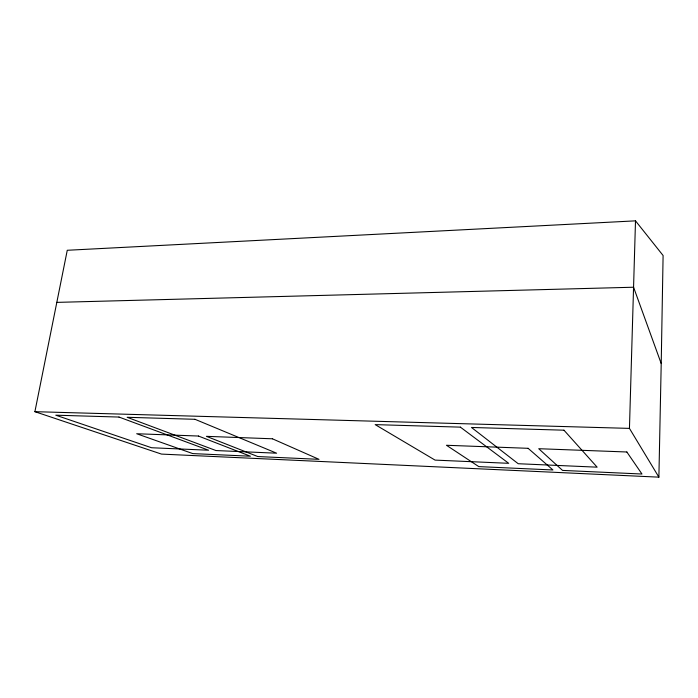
<?xml version="1.0" encoding="UTF-8"?>
<svg xmlns="http://www.w3.org/2000/svg" width="698" height="698" viewBox="0 0 698 698"><rect width="100%" height="100%" fill="white"/><g stroke="black" fill="none" stroke-linecap="round" stroke-linejoin="round"><path stroke-width="1.05" d="M661.215 363.562L663.1 255.512L635.503 220.847L67.261 250.277L34.9 411.68L161.491 454.093L658.886 477.153L661.215 363.562L633.566 287.227L56.817 302.382M658.886 477.153L629.448 428.389L635.503 220.847M34.9 411.68L629.448 428.389M118.974 417.055L55.77 415.188L151.562 447.741L208.615 450.227L118.974 417.055M194.986 419.297L127.158 417.291L215.97 450.55L276.6 453.194L194.986 419.297M460.383 427.141L375.184 424.62L435.063 460.104L508.702 463.315L460.383 427.141M563.967 430.195L471.473 427.464L518.221 463.725L597.139 467.171L563.967 430.195M198.45 436.041L136.695 433.737L192.77 453.595L250.39 456.213L198.45 436.041M272.412 438.789L206.425 436.337L257.806 456.553L319.003 459.336L272.412 438.789M528.116 448.317L446.458 445.272L478.784 466.604L552.956 469.972L528.116 448.317M626.856 451.99L538.716 448.709L562.544 470.408L641.968 474.021L626.856 451.99"/></g></svg>
